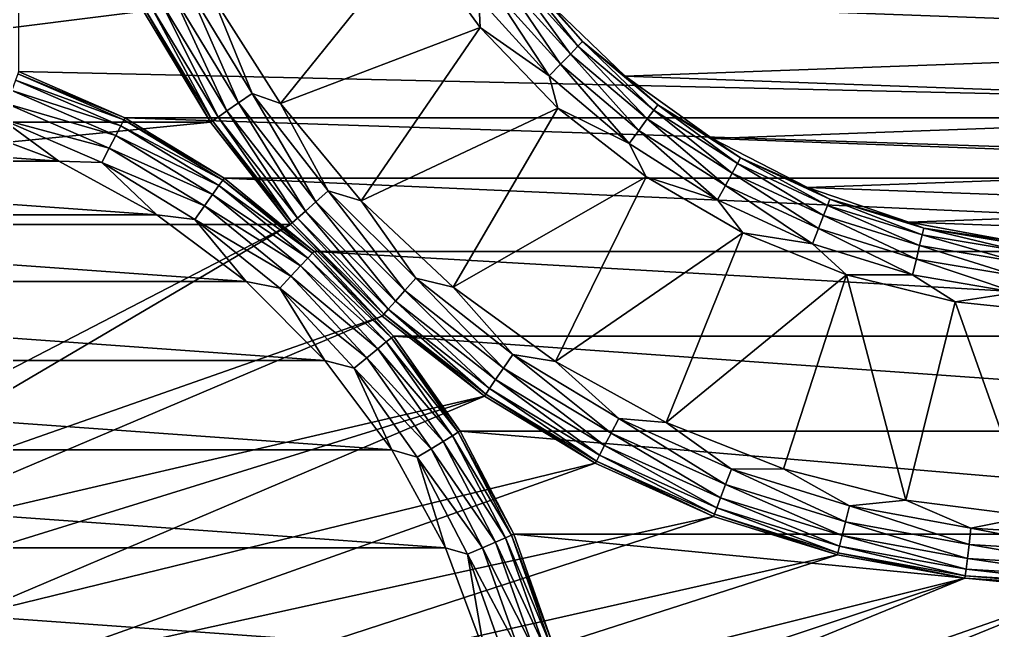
# Model space of a CAD drawing. Extents: x 464 to 15145, y 328 to 7622.
# Drawn here: x 6346 to 7666, y 2458 to 3287 of the extents above; entities that cross this region are included whole.
import ezdxf

# ---------------------------------------------------------------- set-up
doc = ezdxf.new("R2010")
doc.units = 0
doc.layers.get('0').update_dxf_attribs({"linetype": 'CONTINUOUS'})

msp = doc.modelspace()

# ---------------------------------------------------------------- linework, layer by layer
at = {"color": 7}
for points in [[(6344.4, 4734.4, -4432), (9264.7, 3216.1, -4432), (6488.9, 4797.1, -4432), (6344.4, 4734.4, -4432)], [(6488.9, 4797.1, -4432), (9264.7, 3216.1, -4432), (9264.7, 4734.4, -4432), (6488.9, 4797.1, -4432)], [(6344.4, 3216.1, -4432), (9120.2, 3153.3, -4432), (6344.4, 4734.4, -4432), (6344.4, 3216.1, -4432)], [(9120.2, 3153.3, -4432), (9264.7, 3216.1, -4432), (6344.4, 4734.4, -4432), (9120.2, 3153.3, -4432)], [(6881.8, 3398.7, -4.6), (6700.2, 3172.9, -4.6), (6608.3, 3317.6, -4.6), (6881.8, 3398.7, -4.6)], [(6971.1, 3275.8, -4.6), (6700.2, 3172.9, -4.6), (6881.8, 3398.7, -4.6), (6971.1, 3275.8, -4.6)], [(6971.1, 3275.8, -4.6), (6881.8, 3398.7, -4.6), (6969.4, 3315.7, -7.8), (6971.1, 3275.8, -4.6)], [(7103.7, 3250.6, -50.8), (7013.4, 3350.5, -50.8), (7020.6, 3356.2, -73.1), (7103.7, 3250.6, -50.8)], [(7020.6, 3356.2, -73.1), (7063, 3310.8, -96.9), (7110.1, 3257.2, -73.1), (7020.6, 3356.2, -73.1)], [(7110.1, 3257.2, -73.1), (7103.7, 3250.6, -50.8), (7020.6, 3356.2, -73.1), (7110.1, 3257.2, -73.1)], [(7063, 3310.8, -3744.1), (8592.7, 3366.7, -3744.1), (8495.7, 3258.4, -3744.1), (7063, 3310.8, -3744.1)], [(7080.2, 3226.3, -17), (6986.9, 3329.5, -17), (7001.9, 3341.4, -31.7), (7080.2, 3226.3, -17)], [(7093.5, 3240, -31.7), (7001.9, 3341.4, -31.7), (7013.4, 3350.5, -50.8), (7093.5, 3240, -31.7)], [(7093.5, 3240, -31.7), (7080.2, 3226.3, -17), (7001.9, 3341.4, -31.7), (7093.5, 3240, -31.7)], [(7103.7, 3250.6, -50.8), (7093.5, 3240, -31.7), (7013.4, 3350.5, -50.8), (7103.7, 3250.6, -50.8)], [(6574.7, 3329.8, -7.8), (6643.1, 3173.6, -17), (6555, 3319.4, -17), (6574.7, 3329.8, -7.8)], [(6574.7, 3329.8, -7.8), (6608.3, 3317.6, -4.6), (6661.5, 3186.2, -7.8), (6574.7, 3329.8, -7.8)], [(6574.7, 3329.8, -7.8), (6661.5, 3186.2, -7.8), (6643.1, 3173.6, -17), (6574.7, 3329.8, -7.8)], [(7064.8, 3210.3, -7.8), (6969.4, 3315.7, -7.8), (6986.9, 3329.5, -17), (7064.8, 3210.3, -7.8)], [(7080.2, 3226.3, -17), (7064.8, 3210.3, -7.8), (6986.9, 3329.5, -17), (7080.2, 3226.3, -17)], [(6555, 3319.4, -17), (6627.4, 3162.7, -31.7), (6538, 3310.5, -31.7), (6555, 3319.4, -17)], [(6643.1, 3173.6, -17), (6627.4, 3162.7, -31.7), (6555, 3319.4, -17), (6643.1, 3173.6, -17)], [(6661.5, 3186.2, -7.8), (6608.3, 3317.6, -4.6), (6700.2, 3172.9, -4.6), (6661.5, 3186.2, -7.8)], [(7064.8, 3210.3, -7.8), (6971.1, 3275.8, -4.6), (6969.4, 3315.7, -7.8), (7064.8, 3210.3, -7.8)], [(6525, 3303.7, -50.8), (6607.7, 3149.1, -73.1), (6516.9, 3299.4, -73.1), (6525, 3303.7, -50.8)], [(6538, 3310.5, -31.7), (6615.3, 3154.4, -50.8), (6525, 3303.7, -50.8), (6538, 3310.5, -31.7)], [(6615.3, 3154.4, -50.8), (6607.7, 3149.1, -73.1), (6525, 3303.7, -50.8), (6615.3, 3154.4, -50.8)], [(6627.4, 3162.7, -31.7), (6615.3, 3154.4, -50.8), (6538, 3310.5, -31.7), (6627.4, 3162.7, -31.7)], [(7110.1, 3257.2, -73.1), (7063, 3310.8, -96.9), (7167.6, 3209.9, -96.9), (7110.1, 3257.2, -73.1)], [(7167.6, 3209.9, -3744.1), (7167.6, 3209.9, -1874.4), (7063, 3310.8, -3744.1), (7167.6, 3209.9, -3744.1)], [(7063, 3310.8, -3744.1), (7167.6, 3209.9, -1874.4), (7063, 3310.8, -1874.4), (7063, 3310.8, -3744.1)], [(7063, 3310.8, -96.9), (7063, 3310.8, -1874.4), (7167.6, 3209.9, -96.9), (7063, 3310.8, -96.9)], [(7167.6, 3209.9, -96.9), (7063, 3310.8, -1874.4), (7167.6, 3209.9, -1874.4), (7167.6, 3209.9, -96.9)], [(7063, 3310.8, -3744.1), (8495.7, 3258.4, -3744.1), (7167.6, 3209.9, -3744.1), (7063, 3310.8, -3744.1)], [(5401.7, 3298, -3744.1), (6514.1, 3298, -3744.1), (5310.7, 3147.3, -3744.1), (5401.7, 3298, -3744.1)], [(5310.7, 3147.3, -3744.1), (6514.1, 3298, -3744.1), (6605.1, 3147.3, -3744.1), (5310.7, 3147.3, -3744.1)], [(6514.1, 3298, -96.9), (6516.9, 3299.4, -73.1), (6605.1, 3147.3, -96.9), (6514.1, 3298, -96.9)], [(6514.1, 3298, -3744.1), (6514.1, 3298, -96.9), (6605.1, 3147.3, -3744.1), (6514.1, 3298, -3744.1)], [(6605.1, 3147.3, -3744.1), (6514.1, 3298, -96.9), (6605.1, 3147.3, -96.9), (6605.1, 3147.3, -3744.1)], [(6605.1, 3147.3, -96.9), (6516.9, 3299.4, -73.1), (6607.7, 3149.1, -73.1), (6605.1, 3147.3, -96.9)], [(6971.1, 3275.8, -4.6), (6809.5, 3040.8, -4.6), (6700.2, 3172.9, -4.6), (6971.1, 3275.8, -4.6)], [(7076.5, 3166.6, -4.6), (6809.5, 3040.8, -4.6), (6971.1, 3275.8, -4.6), (7076.5, 3166.6, -4.6)], [(7076.5, 3166.6, -4.6), (6971.1, 3275.8, -4.6), (7064.8, 3210.3, -7.8), (7076.5, 3166.6, -4.6)], [(7197.9, 3151.8, -31.7), (7093.5, 3240, -31.7), (7103.7, 3250.6, -50.8), (7197.9, 3151.8, -31.7)], [(7206.6, 3163.6, -50.8), (7103.7, 3250.6, -50.8), (7110.1, 3257.2, -73.1), (7206.6, 3163.6, -50.8)], [(7206.6, 3163.6, -50.8), (7197.9, 3151.8, -31.7), (7103.7, 3250.6, -50.8), (7206.6, 3163.6, -50.8)], [(7110.1, 3257.2, -73.1), (7167.6, 3209.9, -96.9), (7212, 3171.1, -73.1), (7110.1, 3257.2, -73.1)], [(7212, 3171.1, -73.1), (7206.6, 3163.6, -50.8), (7110.1, 3257.2, -73.1), (7212, 3171.1, -73.1)], [(7167.6, 3209.9, -3744.1), (8495.7, 3258.4, -3744.1), (8384, 3165.4, -3744.1), (7167.6, 3209.9, -3744.1)], [(7186.5, 3136.4, -17), (7080.2, 3226.3, -17), (7093.5, 3240, -31.7), (7186.5, 3136.4, -17)], [(7197.9, 3151.8, -31.7), (7186.5, 3136.4, -17), (7093.5, 3240, -31.7), (7197.9, 3151.8, -31.7)], [(7173.3, 3118.5, -7.8), (7064.8, 3210.3, -7.8), (7080.2, 3226.3, -17), (7173.3, 3118.5, -7.8)], [(7186.5, 3136.4, -17), (7173.3, 3118.5, -7.8), (7080.2, 3226.3, -17), (7186.5, 3136.4, -17)], [(6343.4, 3213.1, -5148.4), (6340.3, 3204.4, -5170.7), (6487.4, 3150.6, -5148.4), (6343.4, 3213.1, -5148.4)], [(6344.4, 3216.1, -5124.5), (6343.4, 3213.1, -5148.4), (6488.9, 3153.3, -5124.5), (6344.4, 3216.1, -5124.5)], [(6488.9, 3153.3, -5124.5), (6343.4, 3213.1, -5148.4), (6487.4, 3150.6, -5148.4), (6488.9, 3153.3, -5124.5)], [(6344.4, 3216.1, -4432), (6344.4, 3216.1, -5124.5), (6488.9, 3153.3, -4432), (6344.4, 3216.1, -4432)], [(6488.9, 3153.3, -4432), (6344.4, 3216.1, -5124.5), (6488.9, 3153.3, -5124.5), (6488.9, 3153.3, -4432)], [(6488.9, 3153.3, -4432), (9120.2, 3153.3, -4432), (6344.4, 3216.1, -4432), (6488.9, 3153.3, -4432)], [(7173.3, 3118.5, -7.8), (7076.5, 3166.6, -4.6), (7064.8, 3210.3, -7.8), (7173.3, 3118.5, -7.8)], [(7212, 3171.1, -73.1), (7167.6, 3209.9, -96.9), (7285.8, 3125.3, -96.9), (7212, 3171.1, -73.1)], [(7285.8, 3125.3, -3744.1), (7285.8, 3125.3, -1874.4), (7167.6, 3209.9, -3744.1), (7285.8, 3125.3, -3744.1)], [(7167.6, 3209.9, -3744.1), (7285.8, 3125.3, -1874.4), (7167.6, 3209.9, -1874.4), (7167.6, 3209.9, -3744.1)], [(7167.6, 3209.9, -96.9), (7167.6, 3209.9, -1874.4), (7285.8, 3125.3, -96.9), (7167.6, 3209.9, -96.9)], [(7285.8, 3125.3, -96.9), (7167.6, 3209.9, -1874.4), (7285.8, 3125.3, -1874.4), (7285.8, 3125.3, -96.9)], [(7167.6, 3209.9, -3744.1), (8384, 3165.4, -3744.1), (7285.8, 3125.3, -3744.1), (7167.6, 3209.9, -3744.1)], [(6340.3, 3204.4, -5170.7), (6335.4, 3190.6, -5189.8), (6483.2, 3142.4, -5170.7), (6340.3, 3204.4, -5170.7)], [(6340.3, 3204.4, -5170.7), (6483.2, 3142.4, -5170.7), (6487.4, 3150.6, -5148.4), (6340.3, 3204.4, -5170.7)], [(6335.4, 3190.6, -5189.8), (6329, 3172.6, -5204.5), (6476.5, 3129.3, -5189.8), (6335.4, 3190.6, -5189.8)], [(6335.4, 3190.6, -5189.8), (6476.5, 3129.3, -5189.8), (6483.2, 3142.4, -5170.7), (6335.4, 3190.6, -5189.8)], [(6661.5, 3186.2, -7.8), (6748.2, 3039.4, -17), (6643.1, 3173.6, -17), (6661.5, 3186.2, -7.8)], [(6661.5, 3186.2, -7.8), (6700.2, 3172.9, -4.6), (6764.9, 3054.2, -7.8), (6661.5, 3186.2, -7.8)], [(6661.5, 3186.2, -7.8), (6764.9, 3054.2, -7.8), (6748.2, 3039.4, -17), (6661.5, 3186.2, -7.8)], [(6329, 3172.6, -5204.5), (6321.5, 3151.6, -5213.7), (6467.7, 3112.4, -5204.5), (6329, 3172.6, -5204.5)], [(6329, 3172.6, -5204.5), (6467.7, 3112.4, -5204.5), (6476.5, 3129.3, -5189.8), (6329, 3172.6, -5204.5)], [(6643.1, 3173.6, -17), (6733.9, 3026.7, -31.7), (6627.4, 3162.7, -31.7), (6643.1, 3173.6, -17)], [(6748.2, 3039.4, -17), (6733.9, 3026.7, -31.7), (6643.1, 3173.6, -17), (6748.2, 3039.4, -17)], [(6764.9, 3054.2, -7.8), (6700.2, 3172.9, -4.6), (6809.5, 3040.8, -4.6), (6764.9, 3054.2, -7.8)], [(7320.1, 3091.2, -50.8), (7206.6, 3163.6, -50.8), (7212, 3171.1, -73.1), (7320.1, 3091.2, -50.8)], [(7212, 3171.1, -73.1), (7285.8, 3125.3, -96.9), (7324.5, 3099.3, -73.1), (7212, 3171.1, -73.1)], [(7324.5, 3099.3, -73.1), (7320.1, 3091.2, -50.8), (7212, 3171.1, -73.1), (7324.5, 3099.3, -73.1)], [(6627.4, 3162.7, -31.7), (6722.9, 3017, -50.8), (6615.3, 3154.4, -50.8), (6627.4, 3162.7, -31.7)], [(6733.9, 3026.7, -31.7), (6722.9, 3017, -50.8), (6627.4, 3162.7, -31.7), (6733.9, 3026.7, -31.7)], [(7076.5, 3166.6, -4.6), (6934.4, 2923.4, -4.6), (6809.5, 3040.8, -4.6), (7076.5, 3166.6, -4.6)], [(7196.1, 3073.2, -4.6), (6934.4, 2923.4, -4.6), (7076.5, 3166.6, -4.6), (7196.1, 3073.2, -4.6)], [(7196.1, 3073.2, -4.6), (7076.5, 3166.6, -4.6), (7173.3, 3118.5, -7.8), (7196.1, 3073.2, -4.6)], [(7313, 3078.3, -31.7), (7197.9, 3151.8, -31.7), (7206.6, 3163.6, -50.8), (7313, 3078.3, -31.7)], [(7320.1, 3091.2, -50.8), (7313, 3078.3, -31.7), (7206.6, 3163.6, -50.8), (7320.1, 3091.2, -50.8)], [(7285.8, 3125.3, -3744.1), (8384, 3165.4, -3744.1), (8259.9, 3089.7, -3744.1), (7285.8, 3125.3, -3744.1)], [(5310.7, 3147.3, -3744.1), (6605.1, 3147.3, -3744.1), (5202.1, 3008.8, -3744.1), (5310.7, 3147.3, -3744.1)], [(5202.1, 3008.8, -3744.1), (6605.1, 3147.3, -3744.1), (6713.7, 3008.8, -3744.1), (5202.1, 3008.8, -3744.1)], [(5516.8, 3094.5, -5216.8), (6399, 3094.5, -5216.8), (5658.8, 3147.4, -5216.8), (5516.8, 3094.5, -5216.8)], [(5658.8, 3147.4, -5216.8), (6399, 3094.5, -5216.8), (6257.1, 3147.4, -5216.8), (5658.8, 3147.4, -5216.8)], [(6257.1, 3147.4, -5216.8), (6399, 3094.5, -5216.8), (6321.5, 3151.6, -5213.7), (6257.1, 3147.4, -5216.8)], [(6321.5, 3151.6, -5213.7), (6399, 3094.5, -5216.8), (6457.4, 3092.6, -5213.7), (6321.5, 3151.6, -5213.7)], [(6321.5, 3151.6, -5213.7), (6457.4, 3092.6, -5213.7), (6467.7, 3112.4, -5204.5), (6321.5, 3151.6, -5213.7)], [(6487.4, 3150.6, -5148.4), (6483.2, 3142.4, -5170.7), (6621.7, 3068.9, -5148.4), (6487.4, 3150.6, -5148.4)], [(6488.9, 3153.3, -5124.5), (6487.4, 3150.6, -5148.4), (6623.5, 3071.5, -5124.5), (6488.9, 3153.3, -5124.5)], [(6623.5, 3071.5, -5124.5), (6487.4, 3150.6, -5148.4), (6621.7, 3068.9, -5148.4), (6623.5, 3071.5, -5124.5)], [(6488.9, 3153.3, -4432), (6488.9, 3153.3, -5124.5), (6623.5, 3071.5, -4432), (6488.9, 3153.3, -4432)], [(6623.5, 3071.5, -4432), (6488.9, 3153.3, -5124.5), (6623.5, 3071.5, -5124.5), (6623.5, 3071.5, -4432)], [(6623.5, 3071.5, -4432), (8985.6, 3071.5, -4432), (6488.9, 3153.3, -4432), (6623.5, 3071.5, -4432)], [(6488.9, 3153.3, -4432), (8985.6, 3071.5, -4432), (9120.2, 3153.3, -4432), (6488.9, 3153.3, -4432)], [(6605.1, 3147.3, -96.9), (6607.7, 3149.1, -73.1), (6713.7, 3008.8, -96.9), (6605.1, 3147.3, -96.9)], [(6605.1, 3147.3, -3744.1), (6605.1, 3147.3, -96.9), (6713.7, 3008.8, -3744.1), (6605.1, 3147.3, -3744.1)], [(6713.7, 3008.8, -3744.1), (6605.1, 3147.3, -96.9), (6713.7, 3008.8, -96.9), (6713.7, 3008.8, -3744.1)], [(6615.3, 3154.4, -50.8), (6716, 3010.9, -73.1), (6607.7, 3149.1, -73.1), (6615.3, 3154.4, -50.8)], [(6713.7, 3008.8, -96.9), (6607.7, 3149.1, -73.1), (6716, 3010.9, -73.1), (6713.7, 3008.8, -96.9)], [(6722.9, 3017, -50.8), (6716, 3010.9, -73.1), (6615.3, 3154.4, -50.8), (6722.9, 3017, -50.8)], [(7303.8, 3061.5, -17), (7186.5, 3136.4, -17), (7197.9, 3151.8, -31.7), (7303.8, 3061.5, -17)], [(7313, 3078.3, -31.7), (7303.8, 3061.5, -17), (7197.9, 3151.8, -31.7), (7313, 3078.3, -31.7)], [(6483.2, 3142.4, -5170.7), (6476.5, 3129.3, -5189.8), (6616.4, 3061.4, -5170.7), (6483.2, 3142.4, -5170.7)], [(6483.2, 3142.4, -5170.7), (6616.4, 3061.4, -5170.7), (6621.7, 3068.9, -5148.4), (6483.2, 3142.4, -5170.7)], [(7293.1, 3042, -7.8), (7173.3, 3118.5, -7.8), (7186.5, 3136.4, -17), (7293.1, 3042, -7.8)], [(7303.8, 3061.5, -17), (7293.1, 3042, -7.8), (7186.5, 3136.4, -17), (7303.8, 3061.5, -17)], [(6476.5, 3129.3, -5189.8), (6467.7, 3112.4, -5204.5), (6607.9, 3049.4, -5189.8), (6476.5, 3129.3, -5189.8)], [(6476.5, 3129.3, -5189.8), (6607.9, 3049.4, -5189.8), (6616.4, 3061.4, -5170.7), (6476.5, 3129.3, -5189.8)], [(7293.1, 3042, -7.8), (7196.1, 3073.2, -4.6), (7173.3, 3118.5, -7.8), (7293.1, 3042, -7.8)], [(7324.5, 3099.3, -73.1), (7285.8, 3125.3, -96.9), (7415.1, 3058.8, -96.9), (7324.5, 3099.3, -73.1)], [(7415.1, 3058.8, -3744.1), (7415.1, 3058.8, -1874.4), (7285.8, 3125.3, -3744.1), (7415.1, 3058.8, -3744.1)], [(7285.8, 3125.3, -3744.1), (7415.1, 3058.8, -1874.4), (7285.8, 3125.3, -1874.4), (7285.8, 3125.3, -3744.1)], [(7285.8, 3125.3, -96.9), (7285.8, 3125.3, -1874.4), (7415.1, 3058.8, -96.9), (7285.8, 3125.3, -96.9)], [(7415.1, 3058.8, -96.9), (7285.8, 3125.3, -1874.4), (7415.1, 3058.8, -1874.4), (7415.1, 3058.8, -96.9)], [(7285.8, 3125.3, -3744.1), (8259.9, 3089.7, -3744.1), (7415.1, 3058.8, -3744.1), (7285.8, 3125.3, -3744.1)], [(6467.7, 3112.4, -5204.5), (6457.4, 3092.6, -5213.7), (6596.9, 3033.8, -5204.5), (6467.7, 3112.4, -5204.5)], [(6467.7, 3112.4, -5204.5), (6596.9, 3033.8, -5204.5), (6607.9, 3049.4, -5189.8), (6467.7, 3112.4, -5204.5)], [(5383.8, 3021.9, -5216.8), (6532, 3021.9, -5216.8), (5516.8, 3094.5, -5216.8), (5383.8, 3021.9, -5216.8)], [(5516.8, 3094.5, -5216.8), (6532, 3021.9, -5216.8), (6399, 3094.5, -5216.8), (5516.8, 3094.5, -5216.8)], [(6399, 3094.5, -5216.8), (6532, 3021.9, -5216.8), (6457.4, 3092.6, -5213.7), (6399, 3094.5, -5216.8)], [(6457.4, 3092.6, -5213.7), (6532, 3021.9, -5216.8), (6584, 3015.6, -5213.7), (6457.4, 3092.6, -5213.7)], [(6457.4, 3092.6, -5213.7), (6584, 3015.6, -5213.7), (6596.9, 3033.8, -5204.5), (6457.4, 3092.6, -5213.7)], [(7437, 3020.8, -31.7), (7313, 3078.3, -31.7), (7320.1, 3091.2, -50.8), (7437, 3020.8, -31.7)], [(7442.2, 3034.5, -50.8), (7320.1, 3091.2, -50.8), (7324.5, 3099.3, -73.1), (7442.2, 3034.5, -50.8)], [(7442.2, 3034.5, -50.8), (7437, 3020.8, -31.7), (7320.1, 3091.2, -50.8), (7442.2, 3034.5, -50.8)], [(7324.5, 3099.3, -73.1), (7415.1, 3058.8, -96.9), (7445.6, 3043.1, -73.1), (7324.5, 3099.3, -73.1)], [(7445.6, 3043.1, -73.1), (7442.2, 3034.5, -50.8), (7324.5, 3099.3, -73.1), (7445.6, 3043.1, -73.1)], [(7430.1, 3003, -17), (7303.8, 3061.5, -17), (7313, 3078.3, -31.7), (7430.1, 3003, -17)], [(7437, 3020.8, -31.7), (7430.1, 3003, -17), (7313, 3078.3, -31.7), (7437, 3020.8, -31.7)], [(7415.1, 3058.8, -3744.1), (8259.9, 3089.7, -3744.1), (8126.1, 3032.8, -3744.1), (7415.1, 3058.8, -3744.1)], [(6621.7, 3068.9, -5148.4), (6616.4, 3061.4, -5170.7), (6743.5, 2969.8, -5148.4), (6621.7, 3068.9, -5148.4)], [(6623.5, 3071.5, -5124.5), (6621.7, 3068.9, -5148.4), (6745.7, 2972.1, -5124.5), (6623.5, 3071.5, -5124.5)], [(6745.7, 2972.1, -5124.5), (6621.7, 3068.9, -5148.4), (6743.5, 2969.8, -5148.4), (6745.7, 2972.1, -5124.5)], [(6623.5, 3071.5, -4432), (6623.5, 3071.5, -5124.5), (6745.7, 2972.1, -4432), (6623.5, 3071.5, -4432)], [(6745.7, 2972.1, -4432), (6623.5, 3071.5, -5124.5), (6745.7, 2972.1, -5124.5), (6745.7, 2972.1, -4432)], [(6745.7, 2972.1, -4432), (8863.5, 2972.1, -4432), (6623.5, 3071.5, -4432), (6745.7, 2972.1, -4432)], [(6623.5, 3071.5, -4432), (8863.5, 2972.1, -4432), (8985.6, 3071.5, -4432), (6623.5, 3071.5, -4432)], [(7196.1, 3073.2, -4.6), (7073.1, 2822.7, -4.6), (6934.4, 2923.4, -4.6), (7196.1, 3073.2, -4.6)], [(7327.6, 2997.3, -4.6), (7073.1, 2822.7, -4.6), (7196.1, 3073.2, -4.6), (7327.6, 2997.3, -4.6)], [(7327.6, 2997.3, -4.6), (7196.1, 3073.2, -4.6), (7293.1, 3042, -7.8), (7327.6, 2997.3, -4.6)], [(6616.4, 3061.4, -5170.7), (6607.9, 3049.4, -5189.8), (6737.2, 2963, -5170.7), (6616.4, 3061.4, -5170.7)], [(6616.4, 3061.4, -5170.7), (6737.2, 2963, -5170.7), (6743.5, 2969.8, -5148.4), (6616.4, 3061.4, -5170.7)], [(6764.9, 3054.2, -7.8), (6868.7, 2918.9, -17), (6748.2, 3039.4, -17), (6764.9, 3054.2, -7.8)], [(6764.9, 3054.2, -7.8), (6809.5, 3040.8, -4.6), (6883.5, 2935.6, -7.8), (6764.9, 3054.2, -7.8)], [(6764.9, 3054.2, -7.8), (6883.5, 2935.6, -7.8), (6868.7, 2918.9, -17), (6764.9, 3054.2, -7.8)], [(7422.1, 2982.2, -7.8), (7293.1, 3042, -7.8), (7303.8, 3061.5, -17), (7422.1, 2982.2, -7.8)], [(7430.1, 3003, -17), (7422.1, 2982.2, -7.8), (7303.8, 3061.5, -17), (7430.1, 3003, -17)], [(7445.6, 3043.1, -73.1), (7415.1, 3058.8, -96.9), (7552.7, 3011.9, -96.9), (7445.6, 3043.1, -73.1)], [(7552.7, 3011.9, -3744.1), (7552.7, 3011.9, -1874.4), (7415.1, 3058.8, -3744.1), (7552.7, 3011.9, -3744.1)], [(7415.1, 3058.8, -3744.1), (7552.7, 3011.9, -1874.4), (7415.1, 3058.8, -1874.4), (7415.1, 3058.8, -3744.1)], [(7415.1, 3058.8, -96.9), (7415.1, 3058.8, -1874.4), (7552.7, 3011.9, -96.9), (7415.1, 3058.8, -96.9)], [(7552.7, 3011.9, -96.9), (7415.1, 3058.8, -1874.4), (7552.7, 3011.9, -1874.4), (7552.7, 3011.9, -96.9)], [(7415.1, 3058.8, -3744.1), (8126.1, 3032.8, -3744.1), (7552.7, 3011.9, -3744.1), (7415.1, 3058.8, -3744.1)], [(6607.9, 3049.4, -5189.8), (6596.9, 3033.8, -5204.5), (6727.2, 2952.3, -5189.8), (6607.9, 3049.4, -5189.8)], [(6607.9, 3049.4, -5189.8), (6727.2, 2952.3, -5189.8), (6737.2, 2963, -5170.7), (6607.9, 3049.4, -5189.8)], [(6748.2, 3039.4, -17), (6856.1, 2904.6, -31.7), (6733.9, 3026.7, -31.7), (6748.2, 3039.4, -17)], [(6868.7, 2918.9, -17), (6856.1, 2904.6, -31.7), (6748.2, 3039.4, -17), (6868.7, 2918.9, -17)], [(6883.5, 2935.6, -7.8), (6809.5, 3040.8, -4.6), (6934.4, 2923.4, -4.6), (6883.5, 2935.6, -7.8)], [(7422.1, 2982.2, -7.8), (7327.6, 2997.3, -4.6), (7293.1, 3042, -7.8), (7422.1, 2982.2, -7.8)], [(7570.9, 2994.6, -50.8), (7442.2, 3034.5, -50.8), (7445.6, 3043.1, -73.1), (7570.9, 2994.6, -50.8)], [(7445.6, 3043.1, -73.1), (7552.7, 3011.9, -96.9), (7573, 3003.6, -73.1), (7445.6, 3043.1, -73.1)], [(7573, 3003.6, -73.1), (7570.9, 2994.6, -50.8), (7445.6, 3043.1, -73.1), (7573, 3003.6, -73.1)], [(6596.9, 3033.8, -5204.5), (6584, 3015.6, -5213.7), (6714.2, 2938.3, -5204.5), (6596.9, 3033.8, -5204.5)], [(6596.9, 3033.8, -5204.5), (6714.2, 2938.3, -5204.5), (6727.2, 2952.3, -5189.8), (6596.9, 3033.8, -5204.5)], [(6733.9, 3026.7, -31.7), (6846.3, 2893.6, -50.8), (6722.9, 3017, -50.8), (6733.9, 3026.7, -31.7)], [(6856.1, 2904.6, -31.7), (6846.3, 2893.6, -50.8), (6733.9, 3026.7, -31.7), (6856.1, 2904.6, -31.7)], [(7567.5, 2980.3, -31.7), (7437, 3020.8, -31.7), (7442.2, 3034.5, -50.8), (7567.5, 2980.3, -31.7)], [(7570.9, 2994.6, -50.8), (7567.5, 2980.3, -31.7), (7442.2, 3034.5, -50.8), (7570.9, 2994.6, -50.8)], [(7552.7, 3011.9, -3744.1), (8126.1, 3032.8, -3744.1), (7985.4, 2996.1, -3744.1), (7552.7, 3011.9, -3744.1)], [(5262.6, 2931.1, -5216.8), (6653.3, 2931.1, -5216.8), (5383.8, 3021.9, -5216.8), (5262.6, 2931.1, -5216.8)], [(5383.8, 3021.9, -5216.8), (6653.3, 2931.1, -5216.8), (6532, 3021.9, -5216.8), (5383.8, 3021.9, -5216.8)], [(6532, 3021.9, -5216.8), (6653.3, 2931.1, -5216.8), (6584, 3015.6, -5213.7), (6532, 3021.9, -5216.8)], [(6584, 3015.6, -5213.7), (6653.3, 2931.1, -5216.8), (6699, 2922.1, -5213.7), (6584, 3015.6, -5213.7)], [(6584, 3015.6, -5213.7), (6699, 2922.1, -5213.7), (6714.2, 2938.3, -5204.5), (6584, 3015.6, -5213.7)], [(6722.9, 3017, -50.8), (6840.2, 2886.7, -73.1), (6716, 3010.9, -73.1), (6722.9, 3017, -50.8)], [(6846.3, 2893.6, -50.8), (6840.2, 2886.7, -73.1), (6722.9, 3017, -50.8), (6846.3, 2893.6, -50.8)], [(7563, 2961.7, -17), (7430.1, 3003, -17), (7437, 3020.8, -31.7), (7563, 2961.7, -17)], [(7567.5, 2980.3, -31.7), (7563, 2961.7, -17), (7437, 3020.8, -31.7), (7567.5, 2980.3, -31.7)], [(7573, 3003.6, -73.1), (7552.7, 3011.9, -96.9), (7695.7, 2985.5, -96.9), (7573, 3003.6, -73.1)], [(7695.7, 2985.5, -3744.1), (7695.7, 2985.5, -1874.4), (7552.7, 3011.9, -3744.1), (7695.7, 2985.5, -3744.1)], [(7552.7, 3011.9, -3744.1), (7695.7, 2985.5, -1874.4), (7552.7, 3011.9, -1874.4), (7552.7, 3011.9, -3744.1)], [(7552.7, 3011.9, -96.9), (7552.7, 3011.9, -1874.4), (7695.7, 2985.5, -96.9), (7552.7, 3011.9, -96.9)], [(7695.7, 2985.5, -96.9), (7552.7, 3011.9, -1874.4), (7695.7, 2985.5, -1874.4), (7695.7, 2985.5, -96.9)], [(7552.7, 3011.9, -3744.1), (7985.4, 2996.1, -3744.1), (7695.7, 2985.5, -3744.1), (7552.7, 3011.9, -3744.1)], [(5202.1, 3008.8, -3744.1), (6713.7, 3008.8, -3744.1), (5909.2, 2592.3, -3744.1), (5202.1, 3008.8, -3744.1)], [(5909.2, 2592.3, -3744.1), (6713.7, 3008.8, -3744.1), (6006.6, 2592.3, -3744.1), (5909.2, 2592.3, -3744.1)], [(6006.6, 2592.3, -3744.1), (6713.7, 3008.8, -3744.1), (6838.1, 2884.4, -3744.1), (6006.6, 2592.3, -3744.1)], [(6713.7, 3008.8, -96.9), (6716, 3010.9, -73.1), (6838.1, 2884.4, -96.9), (6713.7, 3008.8, -96.9)], [(6713.7, 3008.8, -3744.1), (6713.7, 3008.8, -96.9), (6838.1, 2884.4, -3744.1), (6713.7, 3008.8, -3744.1)], [(6838.1, 2884.4, -3744.1), (6713.7, 3008.8, -96.9), (6838.1, 2884.4, -96.9), (6838.1, 2884.4, -3744.1)], [(6838.1, 2884.4, -96.9), (6716, 3010.9, -73.1), (6840.2, 2886.7, -73.1), (6838.1, 2884.4, -96.9)], [(7557.9, 2940.1, -7.8), (7422.1, 2982.2, -7.8), (7430.1, 3003, -17), (7557.9, 2940.1, -7.8)], [(7563, 2961.7, -17), (7557.9, 2940.1, -7.8), (7430.1, 3003, -17), (7563, 2961.7, -17)], [(7703.7, 2972.2, -50.8), (7570.9, 2994.6, -50.8), (7573, 3003.6, -73.1), (7703.7, 2972.2, -50.8)], [(7573, 3003.6, -73.1), (7695.7, 2985.5, -96.9), (7704.6, 2981.4, -73.1), (7573, 3003.6, -73.1)], [(7704.6, 2981.4, -73.1), (7703.7, 2972.2, -50.8), (7573, 3003.6, -73.1), (7704.6, 2981.4, -73.1)], [(7327.6, 2997.3, -4.6), (7223.3, 2740.1, -4.6), (7073.1, 2822.7, -4.6), (7327.6, 2997.3, -4.6)], [(7468.3, 2940.4, -4.6), (7223.3, 2740.1, -4.6), (7327.6, 2997.3, -4.6), (7468.3, 2940.4, -4.6)], [(7468.3, 2940.4, -4.6), (7327.6, 2997.3, -4.6), (7422.1, 2982.2, -7.8), (7468.3, 2940.4, -4.6)], [(7702.2, 2957.6, -31.7), (7567.5, 2980.3, -31.7), (7570.9, 2994.6, -50.8), (7702.2, 2957.6, -31.7)], [(7703.7, 2972.2, -50.8), (7702.2, 2957.6, -31.7), (7570.9, 2994.6, -50.8), (7703.7, 2972.2, -50.8)], [(6745.7, 2972.1, -5124.5), (6743.5, 2969.8, -5148.4), (6853.2, 2857, -5124.5), (6745.7, 2972.1, -5124.5)], [(6745.7, 2972.1, -4432), (6745.7, 2972.1, -5124.5), (6853.2, 2857, -4432), (6745.7, 2972.1, -4432)], [(6853.2, 2857, -4432), (6745.7, 2972.1, -5124.5), (6853.2, 2857, -5124.5), (6853.2, 2857, -4432)], [(6853.2, 2857, -4432), (8755.9, 2857, -4432), (6745.7, 2972.1, -4432), (6853.2, 2857, -4432)], [(6745.7, 2972.1, -4432), (8755.9, 2857, -4432), (8863.5, 2972.1, -4432), (6745.7, 2972.1, -4432)], [(7557.9, 2940.1, -7.8), (7468.3, 2940.4, -4.6), (7422.1, 2982.2, -7.8), (7557.9, 2940.1, -7.8)], [(7700.3, 2938.6, -17), (7563, 2961.7, -17), (7567.5, 2980.3, -31.7), (7700.3, 2938.6, -17)], [(7702.2, 2957.6, -31.7), (7700.3, 2938.6, -17), (7567.5, 2980.3, -31.7), (7702.2, 2957.6, -31.7)], [(6737.2, 2963, -5170.7), (6727.2, 2952.3, -5189.8), (6843.6, 2849.2, -5170.7), (6737.2, 2963, -5170.7)], [(6743.5, 2969.8, -5148.4), (6737.2, 2963, -5170.7), (6850.8, 2855, -5148.4), (6743.5, 2969.8, -5148.4)], [(6737.2, 2963, -5170.7), (6843.6, 2849.2, -5170.7), (6850.8, 2855, -5148.4), (6737.2, 2963, -5170.7)], [(6853.2, 2857, -5124.5), (6743.5, 2969.8, -5148.4), (6850.8, 2855, -5148.4), (6853.2, 2857, -5124.5)], [(7698, 2916.4, -7.8), (7557.9, 2940.1, -7.8), (7563, 2961.7, -17), (7698, 2916.4, -7.8)], [(7700.3, 2938.6, -17), (7698, 2916.4, -7.8), (7563, 2961.7, -17), (7700.3, 2938.6, -17)], [(6727.2, 2952.3, -5189.8), (6714.2, 2938.3, -5204.5), (6832.2, 2839.9, -5189.8), (6727.2, 2952.3, -5189.8)], [(6727.2, 2952.3, -5189.8), (6832.2, 2839.9, -5189.8), (6843.6, 2849.2, -5170.7), (6727.2, 2952.3, -5189.8)], [(6714.2, 2938.3, -5204.5), (6699, 2922.1, -5213.7), (6817.4, 2827.8, -5204.5), (6714.2, 2938.3, -5204.5)], [(6714.2, 2938.3, -5204.5), (6817.4, 2827.8, -5204.5), (6832.2, 2839.9, -5189.8), (6714.2, 2938.3, -5204.5)], [(6883.5, 2935.6, -7.8), (7002.9, 2813.8, -17), (6868.7, 2918.9, -17), (6883.5, 2935.6, -7.8)], [(6883.5, 2935.6, -7.8), (6934.4, 2923.4, -4.6), (7015.5, 2832.1, -7.8), (6883.5, 2935.6, -7.8)], [(6883.5, 2935.6, -7.8), (7015.5, 2832.1, -7.8), (7002.9, 2813.8, -17), (6883.5, 2935.6, -7.8)], [(7468.3, 2940.4, -4.6), (7382.7, 2677, -4.6), (7223.3, 2740.1, -4.6), (7468.3, 2940.4, -4.6)], [(7468.3, 2940.4, -4.6), (7548.8, 2634.3, -4.6), (7382.7, 2677, -4.6), (7468.3, 2940.4, -4.6)], [(7615.6, 2903.7, -4.6), (7468.3, 2940.4, -4.6), (7557.9, 2940.1, -7.8), (7615.6, 2903.7, -4.6)], [(7615.6, 2903.7, -4.6), (7548.8, 2634.3, -4.6), (7468.3, 2940.4, -4.6), (7615.6, 2903.7, -4.6)], [(7698, 2916.4, -7.8), (7615.6, 2903.7, -4.6), (7557.9, 2940.1, -7.8), (7698, 2916.4, -7.8)], [(5155.4, 2823.9, -5216.8), (6760.4, 2823.9, -5216.8), (5262.6, 2931.1, -5216.8), (5155.4, 2823.9, -5216.8)], [(5262.6, 2931.1, -5216.8), (6760.4, 2823.9, -5216.8), (6653.3, 2931.1, -5216.8), (5262.6, 2931.1, -5216.8)], [(6653.3, 2931.1, -5216.8), (6760.4, 2823.9, -5216.8), (6699, 2922.1, -5213.7), (6653.3, 2931.1, -5216.8)], [(6699, 2922.1, -5213.7), (6760.4, 2823.9, -5216.8), (6800.1, 2813.8, -5213.7), (6699, 2922.1, -5213.7)], [(6699, 2922.1, -5213.7), (6800.1, 2813.8, -5213.7), (6817.4, 2827.8, -5204.5), (6699, 2922.1, -5213.7)], [(6868.7, 2918.9, -17), (6992, 2798.1, -31.7), (6856.1, 2904.6, -31.7), (6868.7, 2918.9, -17)], [(7002.9, 2813.8, -17), (6992, 2798.1, -31.7), (6868.7, 2918.9, -17), (7002.9, 2813.8, -17)], [(7015.5, 2832.1, -7.8), (6934.4, 2923.4, -4.6), (7073.1, 2822.7, -4.6), (7015.5, 2832.1, -7.8)], [(7766.6, 2887.8, -4.6), (7615.6, 2903.7, -4.6), (7698, 2916.4, -7.8), (7766.6, 2887.8, -4.6)], [(6846.3, 2893.6, -50.8), (6978.5, 2778.4, -73.1), (6840.2, 2886.7, -73.1), (6846.3, 2893.6, -50.8)], [(6856.1, 2904.6, -31.7), (6983.7, 2786, -50.8), (6846.3, 2893.6, -50.8), (6856.1, 2904.6, -31.7)], [(6983.7, 2786, -50.8), (6978.5, 2778.4, -73.1), (6846.3, 2893.6, -50.8), (6983.7, 2786, -50.8)], [(6992, 2798.1, -31.7), (6983.7, 2786, -50.8), (6856.1, 2904.6, -31.7), (6992, 2798.1, -31.7)], [(7615.6, 2903.7, -4.6), (7718.9, 2612.9, -4.6), (7548.8, 2634.3, -4.6), (7615.6, 2903.7, -4.6)], [(7766.6, 2887.8, -4.6), (7718.9, 2612.9, -4.6), (7615.6, 2903.7, -4.6), (7766.6, 2887.8, -4.6)], [(6006.6, 2592.3, -3744.1), (6838.1, 2884.4, -3744.1), (6102, 2572, -3744.1), (6006.6, 2592.3, -3744.1)], [(6102, 2572, -3744.1), (6838.1, 2884.4, -3744.1), (6976.7, 2775.8, -3744.1), (6102, 2572, -3744.1)], [(6838.1, 2884.4, -96.9), (6840.2, 2886.7, -73.1), (6976.7, 2775.8, -96.9), (6838.1, 2884.4, -96.9)], [(6838.1, 2884.4, -3744.1), (6838.1, 2884.4, -96.9), (6976.7, 2775.8, -3744.1), (6838.1, 2884.4, -3744.1)], [(6976.7, 2775.8, -3744.1), (6838.1, 2884.4, -96.9), (6976.7, 2775.8, -96.9), (6976.7, 2775.8, -3744.1)], [(6976.7, 2775.8, -96.9), (6840.2, 2886.7, -73.1), (6978.5, 2778.4, -73.1), (6976.7, 2775.8, -96.9)], [(6850.8, 2855, -5148.4), (6843.6, 2849.2, -5170.7), (6941.4, 2726.6, -5148.4), (6850.8, 2855, -5148.4)], [(6853.2, 2857, -5124.5), (6850.8, 2855, -5148.4), (6944, 2728.3, -5124.5), (6853.2, 2857, -5124.5)], [(6944, 2728.3, -5124.5), (6850.8, 2855, -5148.4), (6941.4, 2726.6, -5148.4), (6944, 2728.3, -5124.5)], [(6853.2, 2857, -4432), (6853.2, 2857, -5124.5), (6944, 2728.3, -4432), (6853.2, 2857, -4432)], [(6944, 2728.3, -4432), (6853.2, 2857, -5124.5), (6944, 2728.3, -5124.5), (6944, 2728.3, -4432)], [(6944, 2728.3, -4432), (8665.1, 2728.3, -4432), (6853.2, 2857, -4432), (6944, 2728.3, -4432)], [(6853.2, 2857, -4432), (8665.1, 2728.3, -4432), (8755.9, 2857, -4432), (6853.2, 2857, -4432)], [(6832.2, 2839.9, -5189.8), (6817.4, 2827.8, -5204.5), (6920.9, 2714.2, -5189.8), (6832.2, 2839.9, -5189.8)], [(6843.6, 2849.2, -5170.7), (6832.2, 2839.9, -5189.8), (6933.5, 2721.8, -5170.7), (6843.6, 2849.2, -5170.7)], [(6832.2, 2839.9, -5189.8), (6920.9, 2714.2, -5189.8), (6933.5, 2721.8, -5170.7), (6832.2, 2839.9, -5189.8)], [(6843.6, 2849.2, -5170.7), (6933.5, 2721.8, -5170.7), (6941.4, 2726.6, -5148.4), (6843.6, 2849.2, -5170.7)], [(6817.4, 2827.8, -5204.5), (6800.1, 2813.8, -5213.7), (6904.6, 2704.3, -5204.5), (6817.4, 2827.8, -5204.5)], [(6817.4, 2827.8, -5204.5), (6904.6, 2704.3, -5204.5), (6920.9, 2714.2, -5189.8), (6817.4, 2827.8, -5204.5)], [(7015.5, 2832.1, -7.8), (7148.7, 2725.6, -17), (7002.9, 2813.8, -17), (7015.5, 2832.1, -7.8)], [(7015.5, 2832.1, -7.8), (7073.1, 2822.7, -4.6), (7159.1, 2745.4, -7.8), (7015.5, 2832.1, -7.8)], [(7015.5, 2832.1, -7.8), (7159.1, 2745.4, -7.8), (7148.7, 2725.6, -17), (7015.5, 2832.1, -7.8)], [(5064.6, 2702.7, -5216.8), (6851.2, 2702.7, -5216.8), (5155.4, 2823.9, -5216.8), (5064.6, 2702.7, -5216.8)], [(5155.4, 2823.9, -5216.8), (6851.2, 2702.7, -5216.8), (6760.4, 2823.9, -5216.8), (5155.4, 2823.9, -5216.8)], [(6760.4, 2823.9, -5216.8), (6851.2, 2702.7, -5216.8), (6800.1, 2813.8, -5213.7), (6760.4, 2823.9, -5216.8)], [(6800.1, 2813.8, -5213.7), (6851.2, 2702.7, -5216.8), (6885.6, 2692.7, -5213.7), (6800.1, 2813.8, -5213.7)], [(6800.1, 2813.8, -5213.7), (6885.6, 2692.7, -5213.7), (6904.6, 2704.3, -5204.5), (6800.1, 2813.8, -5213.7)], [(7002.9, 2813.8, -17), (7139.8, 2708.7, -31.7), (6992, 2798.1, -31.7), (7002.9, 2813.8, -17)], [(7148.7, 2725.6, -17), (7139.8, 2708.7, -31.7), (7002.9, 2813.8, -17), (7148.7, 2725.6, -17)], [(7159.1, 2745.4, -7.8), (7073.1, 2822.7, -4.6), (7223.3, 2740.1, -4.6), (7159.1, 2745.4, -7.8)], [(6992, 2798.1, -31.7), (7133, 2695.7, -50.8), (6983.7, 2786, -50.8), (6992, 2798.1, -31.7)], [(7139.8, 2708.7, -31.7), (7133, 2695.7, -50.8), (6992, 2798.1, -31.7), (7139.8, 2708.7, -31.7)], [(6102, 2572, -3744.1), (6976.7, 2775.8, -3744.1), (6191, 2532.4, -3744.1), (6102, 2572, -3744.1)], [(6191, 2532.4, -3744.1), (6976.7, 2775.8, -3744.1), (6269.9, 2475.1, -3744.1), (6191, 2532.4, -3744.1)], [(6269.9, 2475.1, -3744.1), (6976.7, 2775.8, -3744.1), (7127.3, 2684.8, -3744.1), (6269.9, 2475.1, -3744.1)], [(6976.7, 2775.8, -96.9), (6978.5, 2778.4, -73.1), (7127.3, 2684.8, -96.9), (6976.7, 2775.8, -96.9)], [(6976.7, 2775.8, -3744.1), (6976.7, 2775.8, -96.9), (7127.3, 2684.8, -3744.1), (6976.7, 2775.8, -3744.1)], [(7127.3, 2684.8, -3744.1), (6976.7, 2775.8, -96.9), (7127.3, 2684.8, -96.9), (7127.3, 2684.8, -3744.1)], [(6983.7, 2786, -50.8), (7128.7, 2687.6, -73.1), (6978.5, 2778.4, -73.1), (6983.7, 2786, -50.8)], [(7127.3, 2684.8, -96.9), (6978.5, 2778.4, -73.1), (7128.7, 2687.6, -73.1), (7127.3, 2684.8, -96.9)], [(7133, 2695.7, -50.8), (7128.7, 2687.6, -73.1), (6983.7, 2786, -50.8), (7133, 2695.7, -50.8)], [(7159.1, 2745.4, -7.8), (7304.1, 2655.7, -17), (7148.7, 2725.6, -17), (7159.1, 2745.4, -7.8)], [(7159.1, 2745.4, -7.8), (7223.3, 2740.1, -4.6), (7312, 2676.5, -7.8), (7159.1, 2745.4, -7.8)], [(7159.1, 2745.4, -7.8), (7312, 2676.5, -7.8), (7304.1, 2655.7, -17), (7159.1, 2745.4, -7.8)], [(7312, 2676.5, -7.8), (7223.3, 2740.1, -4.6), (7382.7, 2677, -4.6), (7312, 2676.5, -7.8)], [(6933.5, 2721.8, -5170.7), (6920.9, 2714.2, -5189.8), (7005.2, 2583.5, -5170.7), (6933.5, 2721.8, -5170.7)], [(6941.4, 2726.6, -5148.4), (6933.5, 2721.8, -5170.7), (7013.6, 2587.1, -5148.4), (6941.4, 2726.6, -5148.4)], [(6933.5, 2721.8, -5170.7), (7005.2, 2583.5, -5170.7), (7013.6, 2587.1, -5148.4), (6933.5, 2721.8, -5170.7)], [(6944, 2728.3, -5124.5), (6941.4, 2726.6, -5148.4), (7016.5, 2588.4, -5124.5), (6944, 2728.3, -5124.5)], [(7016.5, 2588.4, -5124.5), (6941.4, 2726.6, -5148.4), (7013.6, 2587.1, -5148.4), (7016.5, 2588.4, -5124.5)], [(6944, 2728.3, -4432), (6944, 2728.3, -5124.5), (7016.5, 2588.4, -4432), (6944, 2728.3, -4432)], [(7016.5, 2588.4, -4432), (6944, 2728.3, -5124.5), (7016.5, 2588.4, -5124.5), (7016.5, 2588.4, -4432)], [(7016.5, 2588.4, -4432), (8592.6, 2588.4, -4432), (6944, 2728.3, -4432), (7016.5, 2588.4, -4432)], [(6944, 2728.3, -4432), (8592.6, 2588.4, -4432), (8665.1, 2728.3, -4432), (6944, 2728.3, -4432)], [(7148.7, 2725.6, -17), (7297.4, 2637.8, -31.7), (7139.8, 2708.7, -31.7), (7148.7, 2725.6, -17)], [(7304.1, 2655.7, -17), (7297.4, 2637.8, -31.7), (7148.7, 2725.6, -17), (7304.1, 2655.7, -17)], [(6920.9, 2714.2, -5189.8), (6904.6, 2704.3, -5204.5), (6991.7, 2577.6, -5189.8), (6920.9, 2714.2, -5189.8)], [(6920.9, 2714.2, -5189.8), (6991.7, 2577.6, -5189.8), (7005.2, 2583.5, -5170.7), (6920.9, 2714.2, -5189.8)], [(7139.8, 2708.7, -31.7), (7292.1, 2624.1, -50.8), (7133, 2695.7, -50.8), (7139.8, 2708.7, -31.7)], [(7297.4, 2637.8, -31.7), (7292.1, 2624.1, -50.8), (7139.8, 2708.7, -31.7), (7297.4, 2637.8, -31.7)], [(4992, 2569.7, -5216.8), (6923.8, 2569.7, -5216.8), (5064.6, 2702.7, -5216.8), (4992, 2569.7, -5216.8)], [(5064.6, 2702.7, -5216.8), (6923.8, 2569.7, -5216.8), (6851.2, 2702.7, -5216.8), (5064.6, 2702.7, -5216.8)], [(6851.2, 2702.7, -5216.8), (6923.8, 2569.7, -5216.8), (6885.6, 2692.7, -5213.7), (6851.2, 2702.7, -5216.8)], [(6904.6, 2704.3, -5204.5), (6885.6, 2692.7, -5213.7), (6974.2, 2570, -5204.5), (6904.6, 2704.3, -5204.5)], [(6904.6, 2704.3, -5204.5), (6974.2, 2570, -5204.5), (6991.7, 2577.6, -5189.8), (6904.6, 2704.3, -5204.5)], [(7133, 2695.7, -50.8), (7288.9, 2615.5, -73.1), (7128.7, 2687.6, -73.1), (7133, 2695.7, -50.8)], [(7292.1, 2624.1, -50.8), (7288.9, 2615.5, -73.1), (7133, 2695.7, -50.8), (7292.1, 2624.1, -50.8)], [(6269.9, 2475.1, -3744.1), (7127.3, 2684.8, -3744.1), (6335.1, 2402.7, -3744.1), (6269.9, 2475.1, -3744.1)], [(6335.1, 2402.7, -3744.1), (7127.3, 2684.8, -3744.1), (7287.8, 2612.5, -3744.1), (6335.1, 2402.7, -3744.1)], [(6885.6, 2692.7, -5213.7), (6923.8, 2569.7, -5216.8), (6953.7, 2561.1, -5213.7), (6885.6, 2692.7, -5213.7)], [(6885.6, 2692.7, -5213.7), (6953.7, 2561.1, -5213.7), (6974.2, 2570, -5204.5), (6885.6, 2692.7, -5213.7)], [(7127.3, 2684.8, -96.9), (7128.7, 2687.6, -73.1), (7287.8, 2612.5, -96.9), (7127.3, 2684.8, -96.9)], [(7127.3, 2684.8, -3744.1), (7127.3, 2684.8, -96.9), (7287.8, 2612.5, -3744.1), (7127.3, 2684.8, -3744.1)], [(7287.8, 2612.5, -3744.1), (7127.3, 2684.8, -96.9), (7287.8, 2612.5, -96.9), (7287.8, 2612.5, -3744.1)], [(7287.8, 2612.5, -96.9), (7128.7, 2687.6, -73.1), (7288.9, 2615.5, -73.1), (7287.8, 2612.5, -96.9)], [(7312, 2676.5, -7.8), (7466.8, 2605, -17), (7304.1, 2655.7, -17), (7312, 2676.5, -7.8)], [(7312, 2676.5, -7.8), (7382.7, 2677, -4.6), (7472.2, 2626.6, -7.8), (7312, 2676.5, -7.8)], [(7312, 2676.5, -7.8), (7472.2, 2626.6, -7.8), (7466.8, 2605, -17), (7312, 2676.5, -7.8)], [(7472.2, 2626.6, -7.8), (7382.7, 2677, -4.6), (7548.8, 2634.3, -4.6), (7472.2, 2626.6, -7.8)], [(7304.1, 2655.7, -17), (7462.3, 2586.4, -31.7), (7297.4, 2637.8, -31.7), (7304.1, 2655.7, -17)], [(7466.8, 2605, -17), (7462.3, 2586.4, -31.7), (7304.1, 2655.7, -17), (7466.8, 2605, -17)], [(7297.4, 2637.8, -31.7), (7458.7, 2572.2, -50.8), (7292.1, 2624.1, -50.8), (7297.4, 2637.8, -31.7)], [(7462.3, 2586.4, -31.7), (7458.7, 2572.2, -50.8), (7297.4, 2637.8, -31.7), (7462.3, 2586.4, -31.7)], [(7472.2, 2626.6, -7.8), (7548.8, 2634.3, -4.6), (7637.1, 2596.4, -7.8), (7472.2, 2626.6, -7.8)], [(7637.1, 2596.4, -7.8), (7548.8, 2634.3, -4.6), (7718.9, 2612.9, -4.6), (7637.1, 2596.4, -7.8)], [(7287.8, 2612.5, -96.9), (7288.9, 2615.5, -73.1), (7455.8, 2560.2, -96.9), (7287.8, 2612.5, -96.9)], [(7292.1, 2624.1, -50.8), (7456.5, 2563.2, -73.1), (7288.9, 2615.5, -73.1), (7292.1, 2624.1, -50.8)], [(7455.8, 2560.2, -96.9), (7288.9, 2615.5, -73.1), (7456.5, 2563.2, -73.1), (7455.8, 2560.2, -96.9)], [(7458.7, 2572.2, -50.8), (7456.5, 2563.2, -73.1), (7292.1, 2624.1, -50.8), (7458.7, 2572.2, -50.8)], [(7472.2, 2626.6, -7.8), (7634.5, 2574.3, -17), (7466.8, 2605, -17), (7472.2, 2626.6, -7.8)], [(7472.2, 2626.6, -7.8), (7637.1, 2596.4, -7.8), (7634.5, 2574.3, -17), (7472.2, 2626.6, -7.8)], [(6335.1, 2402.7, -3744.1), (7287.8, 2612.5, -3744.1), (6383.9, 2318.2, -3744.1), (6335.1, 2402.7, -3744.1)], [(6383.9, 2318.2, -3744.1), (7287.8, 2612.5, -3744.1), (7455.8, 2560.2, -3744.1), (6383.9, 2318.2, -3744.1)], [(7287.8, 2612.5, -3744.1), (7287.8, 2612.5, -96.9), (7455.8, 2560.2, -3744.1), (7287.8, 2612.5, -3744.1)], [(7455.8, 2560.2, -3744.1), (7287.8, 2612.5, -96.9), (7455.8, 2560.2, -96.9), (7455.8, 2560.2, -3744.1)], [(7466.8, 2605, -17), (7632.2, 2555.3, -31.7), (7462.3, 2586.4, -31.7), (7466.8, 2605, -17)], [(7634.5, 2574.3, -17), (7632.2, 2555.3, -31.7), (7466.8, 2605, -17), (7634.5, 2574.3, -17)], [(7637.1, 2596.4, -7.8), (7718.9, 2612.9, -4.6), (7804.6, 2586.3, -7.8), (7637.1, 2596.4, -7.8)], [(7637.1, 2596.4, -7.8), (7804.6, 2564, -17), (7634.5, 2574.3, -17), (7637.1, 2596.4, -7.8)], [(7637.1, 2596.4, -7.8), (7804.6, 2586.3, -7.8), (7804.6, 2564, -17), (7637.1, 2596.4, -7.8)], [(6991.7, 2577.6, -5189.8), (6974.2, 2570, -5204.5), (7043.2, 2432.7, -5189.8), (6991.7, 2577.6, -5189.8)], [(7005.2, 2583.5, -5170.7), (6991.7, 2577.6, -5189.8), (7057.4, 2436.6, -5170.7), (7005.2, 2583.5, -5170.7)], [(6991.7, 2577.6, -5189.8), (7043.2, 2432.7, -5189.8), (7057.4, 2436.6, -5170.7), (6991.7, 2577.6, -5189.8)], [(7013.6, 2587.1, -5148.4), (7005.2, 2583.5, -5170.7), (7066.2, 2439.1, -5148.4), (7013.6, 2587.1, -5148.4)], [(7005.2, 2583.5, -5170.7), (7057.4, 2436.6, -5170.7), (7066.2, 2439.1, -5148.4), (7005.2, 2583.5, -5170.7)], [(7016.5, 2588.4, -5124.5), (7013.6, 2587.1, -5148.4), (7069.3, 2440, -5124.5), (7016.5, 2588.4, -5124.5)], [(7069.3, 2440, -5124.5), (7013.6, 2587.1, -5148.4), (7066.2, 2439.1, -5148.4), (7069.3, 2440, -5124.5)], [(7016.5, 2588.4, -4432), (7016.5, 2588.4, -5124.5), (7069.3, 2440, -4432), (7016.5, 2588.4, -4432)], [(7069.3, 2440, -4432), (7016.5, 2588.4, -5124.5), (7069.3, 2440, -5124.5), (7069.3, 2440, -4432)], [(7069.3, 2440, -4432), (8539.9, 2440, -4432), (7016.5, 2588.4, -4432), (7069.3, 2440, -4432)], [(7016.5, 2588.4, -4432), (8539.9, 2440, -4432), (8592.6, 2588.4, -4432), (7016.5, 2588.4, -4432)], [(7462.3, 2586.4, -31.7), (7630.4, 2540.7, -50.8), (7458.7, 2572.2, -50.8), (7462.3, 2586.4, -31.7)], [(7632.2, 2555.3, -31.7), (7630.4, 2540.7, -50.8), (7462.3, 2586.4, -31.7), (7632.2, 2555.3, -31.7)], [(4939.1, 2427.7, -5216.8), (6976.7, 2427.7, -5216.8), (4992, 2569.7, -5216.8), (4939.1, 2427.7, -5216.8)], [(4992, 2569.7, -5216.8), (6976.7, 2427.7, -5216.8), (6923.8, 2569.7, -5216.8), (4992, 2569.7, -5216.8)], [(6923.8, 2569.7, -5216.8), (6976.7, 2427.7, -5216.8), (6953.7, 2561.1, -5213.7), (6923.8, 2569.7, -5216.8)], [(6974.2, 2570, -5204.5), (6953.7, 2561.1, -5213.7), (7024.8, 2427.5, -5204.5), (6974.2, 2570, -5204.5)], [(6974.2, 2570, -5204.5), (7024.8, 2427.5, -5204.5), (7043.2, 2432.7, -5189.8), (6974.2, 2570, -5204.5)], [(7455.8, 2560.2, -96.9), (7456.5, 2563.2, -73.1), (7628.9, 2528.5, -96.9), (7455.8, 2560.2, -96.9)], [(7458.7, 2572.2, -50.8), (7629.3, 2531.6, -73.1), (7456.5, 2563.2, -73.1), (7458.7, 2572.2, -50.8)], [(7628.9, 2528.5, -96.9), (7456.5, 2563.2, -73.1), (7629.3, 2531.6, -73.1), (7628.9, 2528.5, -96.9)], [(7630.4, 2540.7, -50.8), (7629.3, 2531.6, -73.1), (7458.7, 2572.2, -50.8), (7630.4, 2540.7, -50.8)], [(7634.5, 2574.3, -17), (7804.6, 2544.9, -31.7), (7632.2, 2555.3, -31.7), (7634.5, 2574.3, -17)], [(7804.6, 2564, -17), (7804.6, 2544.9, -31.7), (7634.5, 2574.3, -17), (7804.6, 2564, -17)], [(6383.9, 2318.2, -3744.1), (7455.8, 2560.2, -3744.1), (6414, 2225.5, -3744.1), (6383.9, 2318.2, -3744.1)], [(6414, 2225.5, -3744.1), (7455.8, 2560.2, -3744.1), (7628.9, 2528.5, -3744.1), (6414, 2225.5, -3744.1)], [(6953.7, 2561.1, -5213.7), (6976.7, 2427.7, -5216.8), (7003.4, 2421.5, -5213.7), (6953.7, 2561.1, -5213.7)], [(6953.7, 2561.1, -5213.7), (7003.4, 2421.5, -5213.7), (7024.8, 2427.5, -5204.5), (6953.7, 2561.1, -5213.7)], [(7455.8, 2560.2, -3744.1), (7455.8, 2560.2, -96.9), (7628.9, 2528.5, -3744.1), (7455.8, 2560.2, -3744.1)], [(7628.9, 2528.5, -3744.1), (7455.8, 2560.2, -96.9), (7628.9, 2528.5, -96.9), (7628.9, 2528.5, -3744.1)], [(7632.2, 2555.3, -31.7), (7804.6, 2530.2, -50.8), (7630.4, 2540.7, -50.8), (7632.2, 2555.3, -31.7)], [(7804.6, 2544.9, -31.7), (7804.6, 2530.2, -50.8), (7632.2, 2555.3, -31.7), (7804.6, 2544.9, -31.7)], [(7630.4, 2540.7, -50.8), (7804.6, 2521, -73.1), (7629.3, 2531.6, -73.1), (7630.4, 2540.7, -50.8)], [(7804.6, 2530.2, -50.8), (7804.6, 2521, -73.1), (7630.4, 2540.7, -50.8), (7804.6, 2530.2, -50.8)], [(6414, 2225.5, -3744.1), (7628.9, 2528.5, -3744.1), (6424.2, 2128.6, -3744.1), (6414, 2225.5, -3744.1)], [(6424.2, 2128.6, -3744.1), (7628.9, 2528.5, -3744.1), (6414, 2031.6, -3744.1), (6424.2, 2128.6, -3744.1)], [(6414, 2031.6, -3744.1), (7628.9, 2528.5, -3744.1), (7804.6, 2517.8, -3744.1), (6414, 2031.6, -3744.1)], [(7628.9, 2528.5, -96.9), (7629.3, 2531.6, -73.1), (7804.6, 2517.8, -96.9), (7628.9, 2528.5, -96.9)], [(7628.9, 2528.5, -3744.1), (7628.9, 2528.5, -96.9), (7804.6, 2517.8, -3744.1), (7628.9, 2528.5, -3744.1)], [(7804.6, 2517.8, -3744.1), (7628.9, 2528.5, -96.9), (7804.6, 2517.8, -96.9), (7804.6, 2517.8, -3744.1)], [(7804.6, 2517.8, -96.9), (7629.3, 2531.6, -73.1), (7804.6, 2521, -73.1), (7804.6, 2517.8, -96.9)], [(6414, 2031.6, -3744.1), (7804.6, 2517.8, -3744.1), (6383.9, 1938.9, -3744.1), (6414, 2031.6, -3744.1)], [(6383.9, 1938.9, -3744.1), (7804.6, 2517.8, -3744.1), (9225.3, 1938.9, -3744.1), (6383.9, 1938.9, -3744.1)]]:
    msp.add_3dface(points, dxfattribs=at)

doc.saveas('drawing.dxf')
